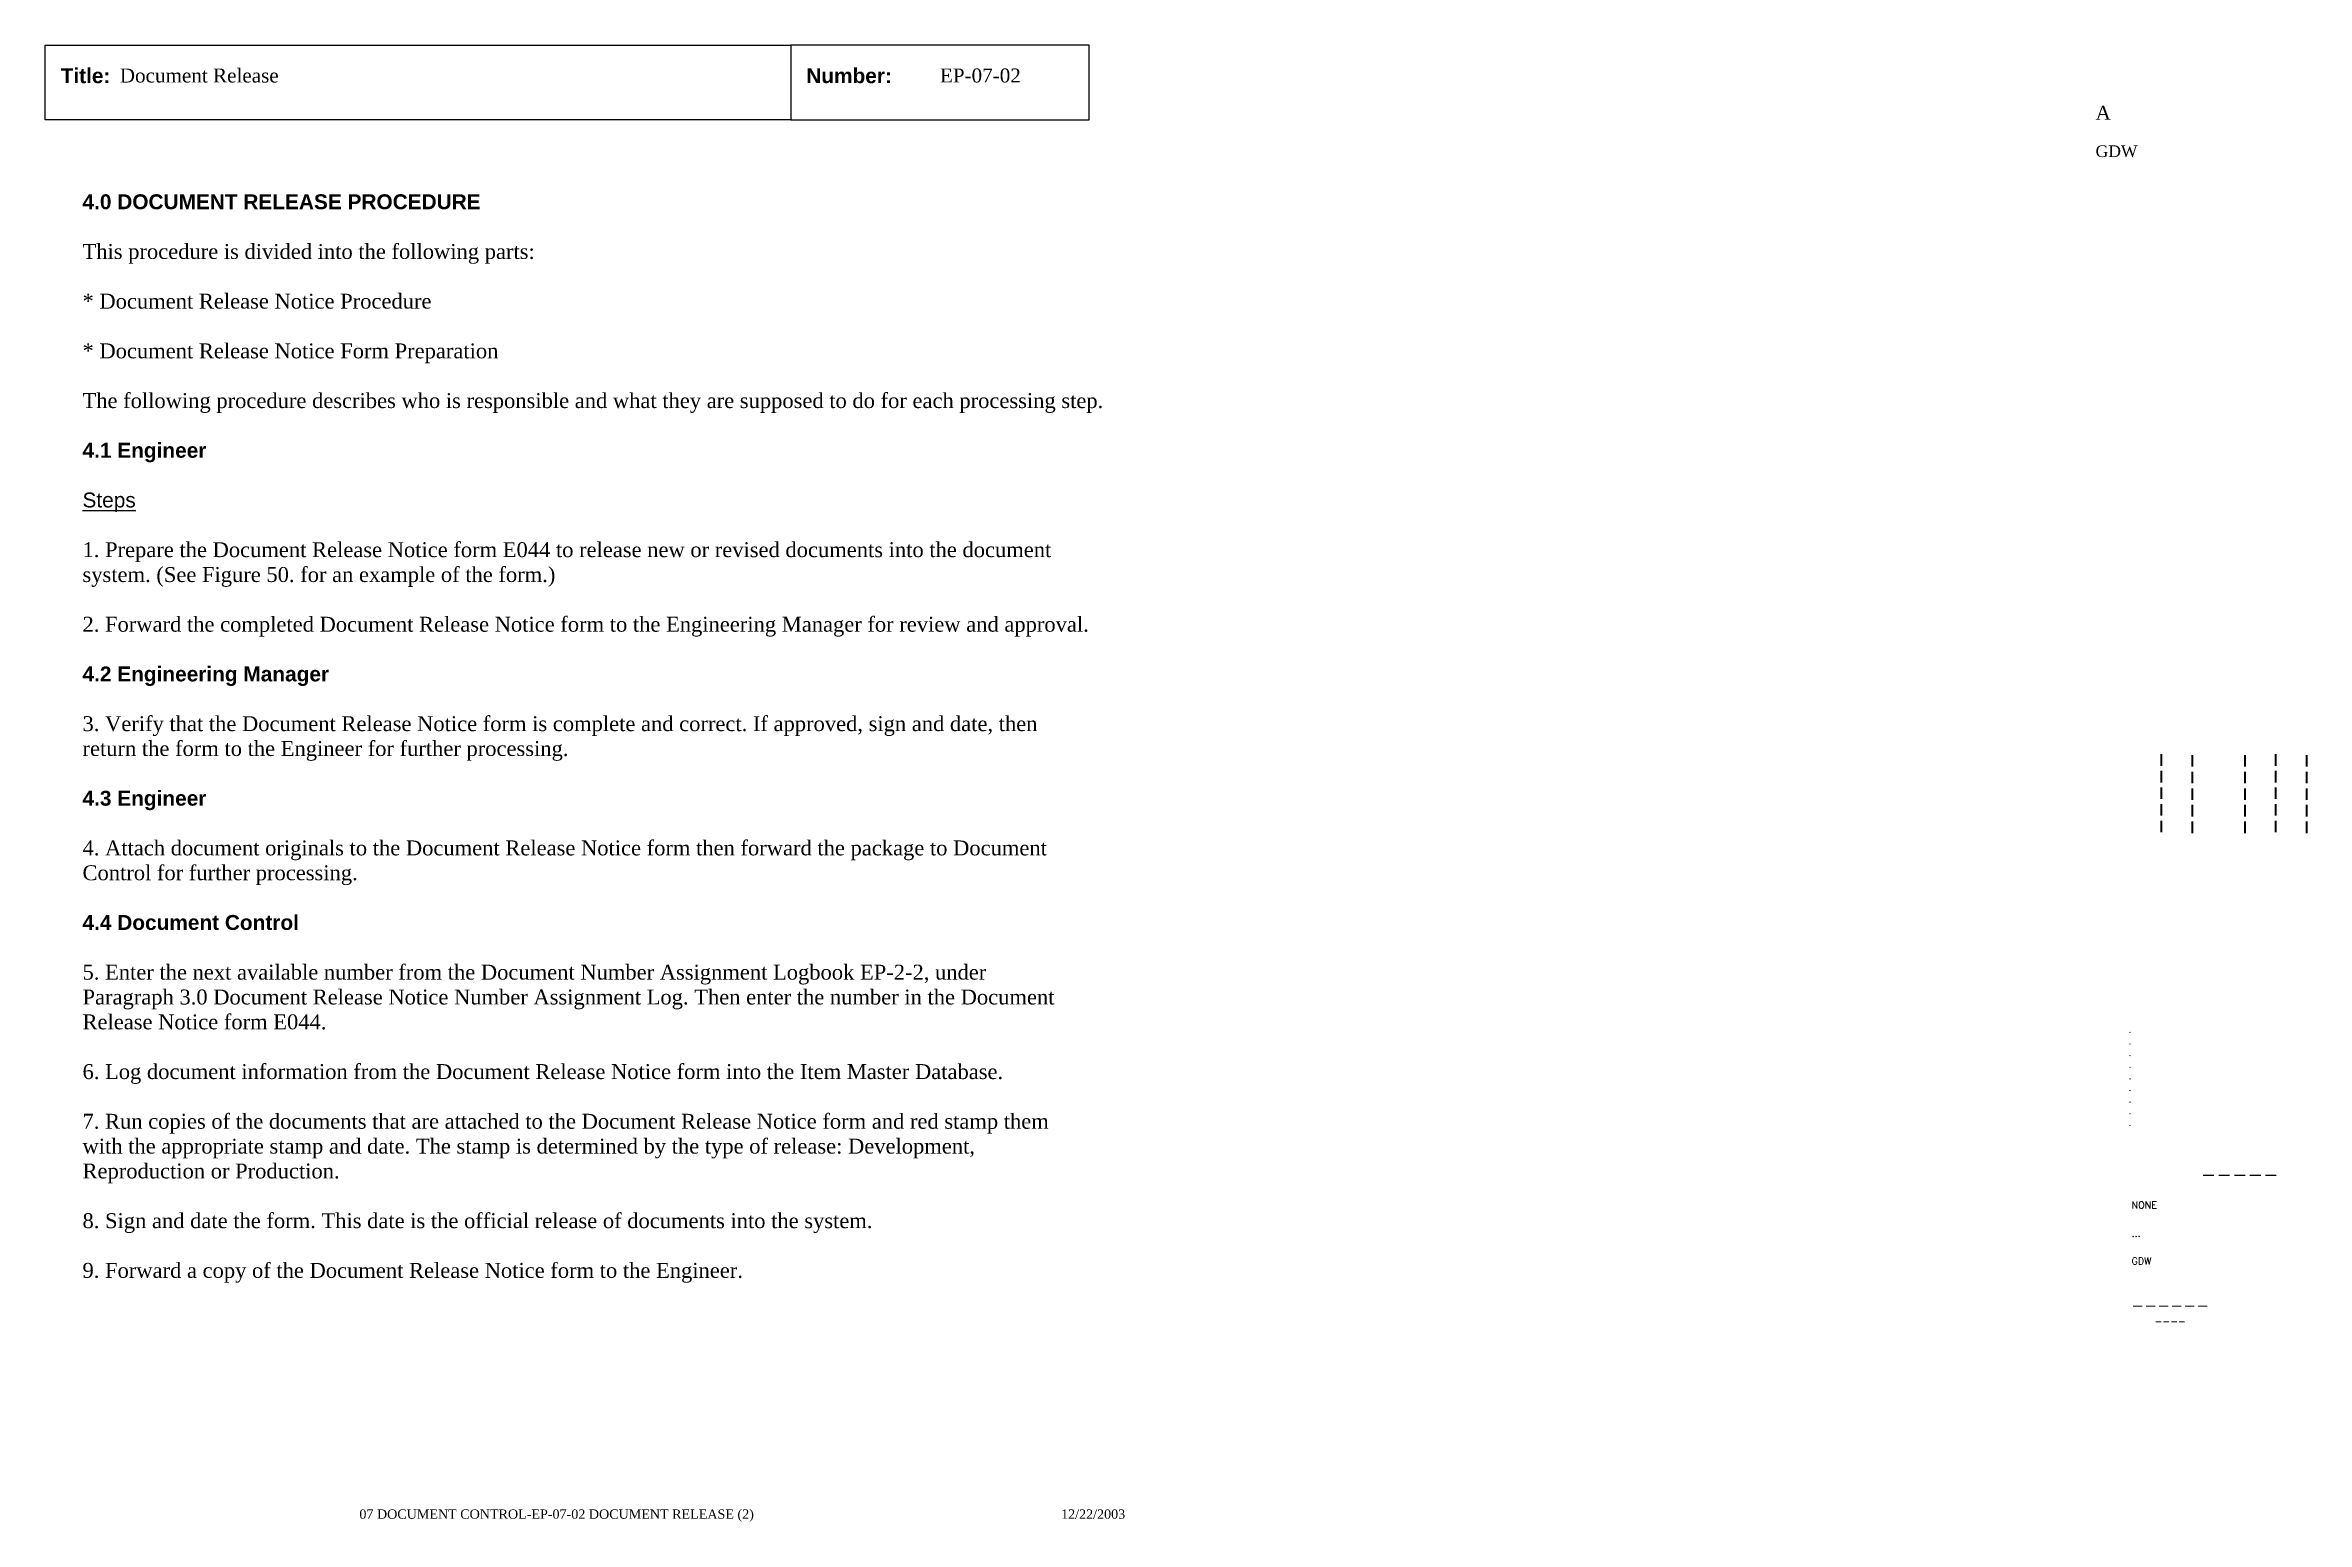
# Paper-space layout 'EP-07-02 Document Release (2)' of a CAD drawing. Header units: inches. Extents: x 1 to 31.3, y 0.2 to 20.
import ezdxf
from ezdxf.enums import TextEntityAlignment as Align

# ---------------------------------------------------------------- set-up
doc = ezdxf.new("R2010")
doc.units = ezdxf.units.IN
doc.header["$MEASUREMENT"] = 0
doc.layers.add('TitleBlock_Attributes', color=40, linetype='Continuous', plot=False)
doc.layers.add('TitleBlock_Atts_Print', color=1, linetype='Continuous')
doc.styles.get("Standard").update_dxf_attribs({"font": 'simplex.shx'})
doc.styles.add('style1', font='TIMES.TTF')
doc.styles.add('styleAtt', font='TIMES.TTF')
doc.styles.add('TBBIGTEXT', font='complex.shx')

# ---------------------------------------------------------------- blocks, each defined once
blk = doc.blocks.new('Test1')
at = {"layer": 'TitleBlock_Attributes', "style": 'TBBIGTEXT', "width": 0.8}
for tag, p, height in [('SideLine1', (29.492, 9.408), 0.25), ('SideLine2', (29.906, 9.396), 0.25), ('SideLine3', (30.612, 9.396), 0.25), ('SideLine4', (31.026, 9.408), 0.25), ('SideLine5', (31.44, 9.396), 0.25), ('File-Layout', (28.803, 3.641), 0.125)]:
    blk.add_attdef(tag, p, '', height=height, rotation=90, dxfattribs=at)
at = {"layer": 'TitleBlock_Attributes'}
for tag, p, height in [('REV1', (28.947, 6.754), 0.0625), ('REV2', (28.947, 6.598), 0.0625), ('REV3', (28.947, 6.442), 0.0625), ('REV4', (28.947, 6.286), 0.0625), ('REV5', (28.947, 6.13), 0.0625), ('REV6', (28.947, 5.974), 0.0625), ('REV7', (28.947, 5.818), 0.0625), ('REV8', (28.947, 5.662), 0.0625), ('REV9', (28.947, 5.506), 0.0625), ('SCALE', (28.983, 4.394), 0.0938), ('INCHARGE', (28.983, 4.016), 0.0938), ('DRW', (28.983, 3.641), 0.0938)]:
    blk.add_attdef(tag, p, '', height=height, dxfattribs=at)
at = {"layer": 'TitleBlock_Attributes', "style": 'TBBIGTEXT'}
for tag, height, p in [('PROJNUM', 0.188, (30.434, 4.761)), ('DWG_NUM', 0.156, (31.168, 4.127)), ('CUSTOMER', 0.156, (29.501, 3.017)), ('LOCATION', 0.0938, (29.501, 2.835)), ('DESC_1', 0.188, (29.501, 2.412)), ('DESC_2', 0.188, (29.501, 2.1)), ('DESC_3', 0.188, (29.501, 1.787))]:
    blk.add_attdef(tag, text='', height=height, dxfattribs=at).set_placement(p, align=Align.CENTER)
at = {"layer": 'TitleBlock_Attributes'}
blk.add_attdef('DRW_DATE', text='', height=0.0938, dxfattribs=at).set_placement((31.149, 3.648), align=Align.CENTER)

psp = doc.layouts.new('EP-07-02 Document Release (2)')

# ---------------------------------------------------------------- linework, layer by layer
for points in [[(1, 20), (11, 20), (11, 19), (1, 19)], [(11, 19), (15, 19), (15, 20), (11, 20)]]:
    psp.add_lwpolyline(points, close=True)

# ---------------------------------------------------------------- block references
ref = psp.add_blockref('Test1', (0, 0))
ref.add_attrib('CUSTOMER', '------', dxfattribs={"layer": 'TitleBlock_Attributes', "height": 0.1562, "style": 'TBBIGTEXT'}).set_placement((29.501, 3.017), align=Align.CENTER)
ref.add_attrib('LOCATION', '----', dxfattribs={"layer": 'TitleBlock_Attributes', "height": 0.0938, "style": 'TBBIGTEXT'}).set_placement((29.501, 2.835), align=Align.CENTER)
ref.add_attrib('DESC_1', 'Document Release', (2, 19.5), dxfattribs={"layer": 'TitleBlock_Atts_Print', "height": 0.1875, "style": 'styleAtt'})
ref.add_attrib('DESC_2', 'EP-07-02', (13, 19.5), dxfattribs={"layer": 'TitleBlock_Atts_Print', "height": 0.1875, "style": 'styleAtt'})
ref.add_attrib('DESC_3', 'A', (28.5, 19), dxfattribs={"layer": 'TitleBlock_Attributes', "height": 0.188, "style": 'styleAtt'})
ref.add_attrib('PROJNUM', '-----', dxfattribs={"layer": 'TitleBlock_Attributes', "height": 0.1875, "style": 'TBBIGTEXT'}).set_placement((30.434, 4.761), align=Align.CENTER)
ref.add_attrib('DWG_NUM', 'GDW', (28.5, 18.5), dxfattribs={"layer": 'TitleBlock_Attributes', "height": 0.1562, "style": 'styleAtt'})
ref.add_attrib('DRW_DATE', '12/22/2003', dxfattribs={"layer": 'TitleBlock_Atts_Print', "height": 0.125, "style": 'styleAtt'}).set_placement((15.055, 0.232), align=Align.CENTER)
ref.add_attrib('DRW', 'GDW', (28.983, 3.641), dxfattribs={"layer": 'TitleBlock_Attributes', "height": 0.0938})
ref.add_attrib('INCHARGE', '...', (28.983, 4.016), dxfattribs={"layer": 'TitleBlock_Attributes', "height": 0.0938})
ref.add_attrib('SCALE', 'NONE', (28.983, 4.394), dxfattribs={"layer": 'TitleBlock_Attributes', "height": 0.0938})
ref.add_attrib('REV1', '.', (28.947, 6.754), dxfattribs={"layer": 'TitleBlock_Attributes', "height": 0.0625})
ref.add_attrib('REV2', '.', (28.947, 6.598), dxfattribs={"layer": 'TitleBlock_Attributes', "height": 0.0625})
ref.add_attrib('REV3', '.', (28.947, 6.442), dxfattribs={"layer": 'TitleBlock_Attributes', "height": 0.0625})
ref.add_attrib('REV4', '.', (28.947, 6.286), dxfattribs={"layer": 'TitleBlock_Attributes', "height": 0.0625})
ref.add_attrib('REV5', '.', (28.947, 6.13), dxfattribs={"layer": 'TitleBlock_Attributes', "height": 0.0625})
ref.add_attrib('REV6', '.', (28.947, 5.974), dxfattribs={"layer": 'TitleBlock_Attributes', "height": 0.0625})
ref.add_attrib('REV7', '.', (28.947, 5.818), dxfattribs={"layer": 'TitleBlock_Attributes', "height": 0.0625})
ref.add_attrib('REV8', '.', (28.947, 5.662), dxfattribs={"layer": 'TitleBlock_Attributes', "height": 0.0625})
ref.add_attrib('REV9', '.', (28.947, 5.506), dxfattribs={"layer": 'TitleBlock_Attributes', "height": 0.0625})
ref.add_attrib('SideLine1', '-----', (29.492, 9.408), dxfattribs={"layer": 'TitleBlock_Attributes', "height": 0.25, "rotation": 90, "style": 'TBBIGTEXT', "width": 0.8})
ref.add_attrib('SideLine2', '-----', (29.906, 9.396), dxfattribs={"layer": 'TitleBlock_Attributes', "height": 0.25, "rotation": 90, "style": 'TBBIGTEXT', "width": 0.8})
ref.add_attrib('SideLine3', '-----', (30.612, 9.396), dxfattribs={"layer": 'TitleBlock_Attributes', "height": 0.25, "rotation": 90, "style": 'TBBIGTEXT', "width": 0.8})
ref.add_attrib('SideLine4', '-----', (31.026, 9.408), dxfattribs={"layer": 'TitleBlock_Attributes', "height": 0.25, "rotation": 90, "style": 'TBBIGTEXT', "width": 0.8})
ref.add_attrib('SideLine5', '-----', (31.44, 9.396), dxfattribs={"layer": 'TitleBlock_Attributes', "height": 0.25, "rotation": 90, "style": 'TBBIGTEXT', "width": 0.8})
ref.add_attrib('File-Layout', '07 DOCUMENT CONTROL-EP-07-02 DOCUMENT RELEASE (2)', dxfattribs={"layer": 'TitleBlock_Atts_Print', "height": 0.125, "style": 'styleAtt'}).set_placement((7.859, 0.232), align=Align.CENTER)

# ---------------------------------------------------------------- texts
at = {"color": 5, "char_height": 0.2, "width": 2, "attachment_point": 1, "line_spacing_factor": 1.5, "style": 'style1'}
for s, insert in [('{\\fArial|b1|i0|c0|p34;Title:}', (1.207, 19.691)), ('{\\fArial|b1|i0|c0|p34;Number:}', (11.207, 19.691))]:
    psp.add_mtext(s, dxfattribs=dict(at, insert=insert))
at = {"color": 5, "insert": (1.5, 18), "char_height": 0.2, "width": 13, "attachment_point": 1, "style": 'style1'}
psp.add_mtext('{\\fArial|b1|i0|c0|p34;4.0 DOCUMENT RELEASE PROCEDURE\\P\\P}This procedure is divided into the following parts:\\P\\P* Document Release Notice Procedure\\P\\P* Document Release Notice Form Preparation\\P\\PThe following procedure describes who is responsible and what they are supposed to do for each processing step.\\P\\P{\\fArial|b1|i0|c0|p34;4.1 Engineer\\P\\P\\fArial|b0|i0|c0|p34;\\LSteps\\P\\P}1. Prepare the Document Release Notice form E044 to release new or revised documents into the document system. (See Figure 50. for an example of the form.)\\P\\P2. Forward the completed Document Release Notice form to the Engineering Manager for review and approval.\\P\\P{\\fArial|b1|i0|c0|p34;4.2 Engineering Manager\\P\\P}3. Verify that the Document Release Notice form is complete and correct. If approved, sign and date, then return the form to the Engineer for further processing.\\P\\P{\\fArial|b1|i0|c0|p34;4.3 Engineer\\P\\P}4. Attach document originals to the Document Release Notice form then forward the package to Document Control for further processing.\\P\\P{\\fArial|b1|i0|c0|p34;4.4 Document Control\\P\\P}5. Enter the next available number from the Document Number Assignment Logbook EP-2-2, under Paragraph 3.0 Document Release Notice Number Assignment Log. Then enter the number in the Document Release Notice form E044.\\P\\P6. Log document information from the Document Release Notice form into the Item Master Database.\\P\\P7. Run copies of the documents that are attached to the Document Release Notice form and red stamp them with the appropriate stamp and date. The stamp is determined by the type of release: Development, Reproduction or Production.\\P\\P8. Sign and date the form. This date is the official release of documents into the system.\\P\\P9. Forward a copy of the Document Release Notice form to the Engineer.', dxfattribs=at)

doc.saveas('drawing.dxf')
